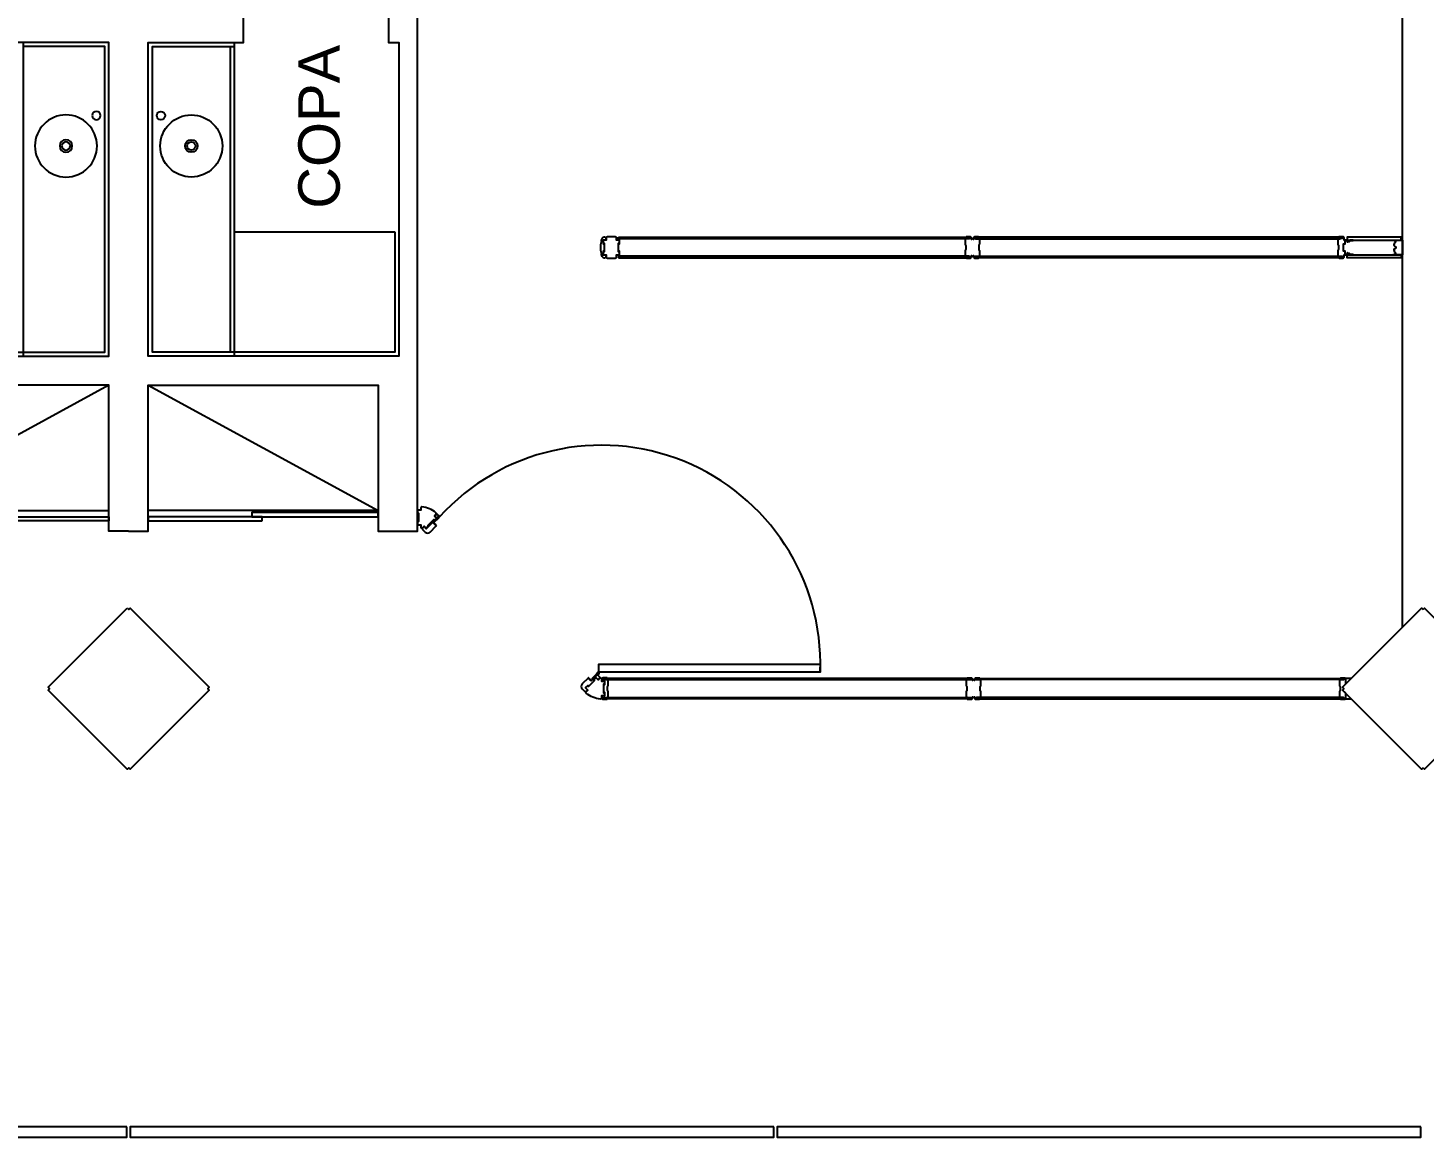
# Model space of a CAD drawing. Header units: metres. Extents: x -331 to 2982, y 362 to 2539.
# Drawn here: x 1066.98 to 1073.72, y 2326.95 to 2332.3 of the extents above; entities that cross this region are included whole.
import ezdxf
from ezdxf.enums import TextEntityAlignment as Align

# ---------------------------------------------------------------- set-up
doc = ezdxf.new("R2010")
doc.units = ezdxf.units.M
doc.linetypes.add('DASHDOT', pattern=[1, 0.5, -0.25, 0, -0.25])
doc.linetypes.add('XR_BL2_3 PAV$0$CONTINUOUS', pattern=[0])
doc.layers.get('0').update_dxf_attribs({"color": 251})
for name, color, linetype in [('ALV', 251, 'Continuous'), ('CX', 251, 'Continuous'), ('Div', 251, 'Continuous'), ('Est', 251, 'Continuous'), ('Mob', 251, 'Continuous'), ('Texto_Salas', 251, 'Continuous'), ('vid', 251, 'Continuous')]:
    doc.layers.add(name, color=color, linetype=linetype)
doc.layers.add('Det_Lcorte', color=251, linetype='Continuous', lineweight=20)
doc.layers.add('LCorte', color=251, linetype='Continuous', lineweight=20)
doc.styles.add('ARIAL', font='arial.ttf')

# ---------------------------------------------------------------- blocks, each defined once
blk = doc.blocks.new('SALA_ANEXO_Meio')
at = {"layer": 'ALV'}
for points in [[(-1097.1014, 719.8648), (-1097.0064, 719.8648), (-1097.0064, 720.5698), (-1095.8964, 720.5698)], [(-1095.7964, 720.7098), (-1097.0064, 720.7098), (-1097.0064, 722.2248), (-1096.5464, 722.2248)]]:
    blk.add_lwpolyline(points, dxfattribs=at)
at = {"layer": 'CX'}
blk.add_lwpolyline([(-1096.4564, 719.9148), (-1096.4564, 719.9348), (-1097.0064, 719.9348), (-1097.0064, 719.9148)], close=True, dxfattribs=at)
at = {"layer": 'Mob'}
for p, q in [((-1097.0064, 720.5698), (-1095.8964, 719.9648)), ((-1095.8964, 719.9648), (-1097.0064, 719.9648))]:
    blk.add_line(p, q, dxfattribs=at)
for points in [[(-1096.5914, 720.7098), (-1096.5914, 720.7098), (-1097.0064, 720.7098), (-1097.0064, 722.2248), (-1096.5914, 722.2248), (-1096.5914, 720.7098)], [(-1095.8164, 721.3098), (-1095.8164, 720.7298), (-1096.9864, 720.7298), (-1096.9864, 722.2048), (-1096.5916, 722.2047)]]:
    blk.add_lwpolyline(points, dxfattribs=at)
for centre, radius in [((-1096.9457, 721.8716), 0.0203), ((-1096.7989, 721.7248), 0.15), ((-1096.7989, 721.7248), 0.0303), ((-1096.7989, 721.7248), 0.0203)]:
    blk.add_circle(centre, radius, dxfattribs=at)
blk = doc.blocks.new('tttttttttttttt6')
at = {"layer": 'ALV', "color": 251}
blk.add_line((1296.4772, 2360.7971), (1296.4772, 2368.8053), dxfattribs=at)
for points in [[(1290.3273, 2361.2612), (1290.4223, 2361.2612), (1290.4223, 2361.9662), (1291.5323, 2361.9662), (1291.5323, 2361.2612), (1291.7223, 2361.2612), (1291.7223, 2363.7612)], [(1291.5823, 2363.7612), (1291.5823, 2363.6212), (1291.6323, 2363.6212), (1291.6323, 2362.1062), (1290.4223, 2362.1062), (1290.4223, 2363.6212), (1290.8823, 2363.6212), (1290.8823, 2363.7612)]]:
    blk.add_lwpolyline(points, dxfattribs=at)
at = {"layer": 'CX', "color": 251}
for points in [[(1292.6236, 2362.5802, -0.32019), (1292.6142, 2362.587, 0.002744), (1292.6108, 2362.5978, -0.332744), (1292.6113, 2362.5989, 0.702025), (1292.6106, 2362.6026, -0.317833), (1292.6098, 2362.6034, -0.05088), (1292.6069, 2362.6312, -0.05088), (1292.6098, 2362.659, -0.317833), (1292.6106, 2362.6599, 0.702025), (1292.6113, 2362.6636, -0.332744), (1292.6108, 2362.6647, 0.002744), (1292.6142, 2362.6755, -0.32019), (1292.6236, 2362.6822), (1292.6259, 2362.6822, -0.414214), (1292.6309, 2362.6772), (1292.6309, 2362.6662), (1292.618, 2362.6662), (1292.618, 2362.6492, 0.414214), (1292.6185, 2362.6487), (1292.6195, 2362.6487), (1292.6195, 2362.6497, -0.414214), (1292.6212, 2362.6515), (1292.623, 2362.6515), (1292.623, 2362.611), (1292.6212, 2362.611, -0.414214), (1292.6195, 2362.6127), (1292.6195, 2362.6137), (1292.6185, 2362.6137, 0.414214), (1292.618, 2362.6132), (1292.618, 2362.5962), (1292.6309, 2362.5962), (1292.6309, 2362.5852, -0.414214), (1292.6259, 2362.5802)], [(1292.6965, 2362.6515), (1292.6965, 2362.6487), (1292.6975, 2362.6487, 0.414214), (1292.698, 2362.6492), (1292.698, 2362.6662), (1292.683, 2362.6662), (1292.683, 2362.6772, 0.414214), (1292.678, 2362.6822), (1292.638, 2362.6822, 0.414214), (1292.633, 2362.6772), (1292.633, 2362.6662), (1292.618, 2362.6662), (1292.618, 2362.6492, 0.414214), (1292.6185, 2362.6487), (1292.6195, 2362.6487), (1292.6195, 2362.6497, -0.414214), (1292.6212, 2362.6515), (1292.623, 2362.6515), (1292.623, 2362.611), (1292.6212, 2362.611, -0.414214), (1292.6195, 2362.6127), (1292.6195, 2362.6137), (1292.6185, 2362.6137, 0.414214), (1292.618, 2362.6132), (1292.618, 2362.5962), (1292.633, 2362.5962), (1292.633, 2362.5852, 0.414214), (1292.638, 2362.5802), (1292.658, 2362.5802), (1292.678, 2362.5802, 0.414214), (1292.683, 2362.5852), (1292.683, 2362.5962), (1292.698, 2362.5962), (1292.698, 2362.6132, 0.414214), (1292.6975, 2362.6137), (1292.6965, 2362.6137), (1292.6965, 2362.611), (1292.693, 2362.611), (1292.693, 2362.6515)], [(1294.4034, 2362.6732), (1294.3994, 2362.6732, 0.414214), (1294.3964, 2362.6702), (1294.3964, 2362.6756, 0.439162), (1294.3905, 2362.6822), (1294.3724, 2362.6822, 0.414214), (1294.3714, 2362.6812), (1294.3714, 2362.6807), (1294.3864, 2362.6807), (1294.3864, 2362.6734), (1294.3716, 2362.6734, 0.322891), (1294.3659, 2362.6682), (1294.3659, 2362.6479, 0.13729), (1294.3667, 2362.6453), (1294.3682, 2362.6427, -0.13729), (1294.369, 2362.6401), (1294.369, 2362.6312), (1294.369, 2362.6224, -0.13729), (1294.3682, 2362.6198), (1294.3667, 2362.6172, 0.13729), (1294.3659, 2362.6146), (1294.3659, 2362.5942, 0.322891), (1294.3716, 2362.589), (1294.3864, 2362.589), (1294.3864, 2362.5817), (1294.3714, 2362.5817), (1294.3714, 2362.5812, 0.414214), (1294.3724, 2362.5802), (1294.3905, 2362.5802, 0.439162), (1294.3964, 2362.5869), (1294.3964, 2362.5922, 0.414214), (1294.3994, 2362.5892), (1294.4034, 2362.5892, 0.414214), (1294.4064, 2362.5922), (1294.4064, 2362.5869, 0.439162), (1294.4124, 2362.5802), (1294.4304, 2362.5802, 0.414214), (1294.4314, 2362.5812), (1294.4314, 2362.5817), (1294.4164, 2362.5817), (1294.4164, 2362.589), (1294.4312, 2362.589, 0.322891), (1294.4369, 2362.5942), (1294.4369, 2362.6146, 0.13729), (1294.4362, 2362.6172), (1294.4346, 2362.6198, -0.13729), (1294.4339, 2362.6224), (1294.4339, 2362.6312), (1294.4339, 2362.6401, -0.13729), (1294.4346, 2362.6427), (1294.4362, 2362.6453, 0.13729), (1294.4369, 2362.6479), (1294.4369, 2362.6682, 0.322891), (1294.4312, 2362.6734), (1294.4164, 2362.6734), (1294.4164, 2362.6807), (1294.4314, 2362.6807), (1294.4314, 2362.6812, 0.414214), (1294.4304, 2362.6822), (1294.4124, 2362.6822, 0.439162), (1294.4064, 2362.6756), (1294.4064, 2362.6702, 0.414214)], [(1296.4378, 2362.6432), (1296.4402, 2362.6537, -0.194954), (1296.441, 2362.655), (1296.4427, 2362.656, 0.387702), (1296.4434, 2362.6587), (1296.4418, 2362.6617), (1296.4422, 2362.662), (1296.4446, 2362.6574), (1296.445, 2362.6581), (1296.445, 2362.6646), (1296.4332, 2362.6646), (1296.4332, 2362.6662), (1296.4772, 2362.6662), (1296.4772, 2362.5962), (1296.4332, 2362.5962), (1296.4332, 2362.5978), (1296.445, 2362.5978), (1296.445, 2362.6043), (1296.4446, 2362.605), (1296.4422, 2362.6005), (1296.4418, 2362.6007), (1296.4434, 2362.6038, 0.387702), (1296.4427, 2362.6064), (1296.441, 2362.6075, -0.194954), (1296.4402, 2362.6087), (1296.4378, 2362.6192, -0.268551), (1296.4392, 2362.624), (1296.4471, 2362.6291), (1296.4471, 2362.6334), (1296.4392, 2362.6384, -0.268551)], [(1291.7226, 2361.3459, 0.414214), (1291.7231, 2361.3454), (1291.7241, 2361.3454), (1291.7241, 2361.3464, -0.414214), (1291.7259, 2361.3481), (1291.7276, 2361.3481), (1291.7276, 2361.3279), (1291.7276, 2361.3076), (1291.7259, 2361.3076, -0.414214), (1291.7241, 2361.3094), (1291.7241, 2361.3104), (1291.7231, 2361.3104, 0.414214), (1291.7226, 2361.3099), (1291.7226, 2361.2929), (1291.7376, 2361.2929), (1291.7376, 2361.2819, 0.668179), (1291.7462, 2361.2783), (1291.7539, 2361.2861), (1291.7645, 2361.2755), (1291.7766, 2361.2875, 0.414214), (1291.7766, 2361.2882), (1291.7759, 2361.289), (1291.7751, 2361.2882, -0.414214), (1291.7727, 2361.2882), (1291.7714, 2361.2895), (1291.8001, 2361.3181), (1291.8013, 2361.3169, -0.414214), (1291.8013, 2361.3144), (1291.8006, 2361.3137), (1291.8013, 2361.313, 0.414214), (1291.802, 2361.313), (1291.814, 2361.325), (1291.8034, 2361.3356), (1291.8112, 2361.3434, 0.441105), (1291.8109, 2361.3508, 0.152372), (1291.7431, 2361.3789, 0.441105), (1291.7376, 2361.3739), (1291.7376, 2361.3629), (1291.7226, 2361.3629)], [(1292.5936, 2360.5441), (1292.6007, 2360.5512, 0.414214), (1292.6007, 2360.5582), (1292.5916, 2360.5673, 0.414214), (1292.5888, 2360.5673), (1292.5808, 2360.5593), (1292.5818, 2360.5583), (1292.5815, 2360.5579), (1292.5801, 2360.5593), (1292.5801, 2360.5593), (1292.5892, 2360.5682, -0.294496), (1292.5913, 2360.5687, 3.099483), (1292.5875, 2360.5745), (1292.5856, 2360.5727), (1292.5867, 2360.5717), (1292.5652, 2360.5506), (1292.567, 2360.5488), (1292.5771, 2360.5587), (1292.5771, 2360.5578), (1292.5687, 2360.5495), (1292.5708, 2360.5474), (1292.5704, 2360.5471), (1292.5695, 2360.548), (1292.5612, 2360.5397), (1292.5559, 2360.545), (1292.5554, 2360.5423), (1292.5511, 2360.5466), (1292.5538, 2360.5471), (1292.5485, 2360.5524, 0.414214), (1292.5457, 2360.5524), (1292.517, 2360.5238, 0.414214), (1292.517, 2360.5005), (1292.5301, 2360.4874, 0.422579), (1292.5371, 2360.4875), (1292.5441, 2360.4946), (1292.5338, 2360.5049), (1292.5458, 2360.5169, -0.414214), (1292.5465, 2360.5169), (1292.5472, 2360.5162), (1292.5465, 2360.5155, 0.414214), (1292.5465, 2360.5131), (1292.5478, 2360.5118), (1292.5764, 2360.5405), (1292.5752, 2360.5417, 0.414214), (1292.5727, 2360.5417), (1292.572, 2360.541), (1292.5713, 2360.5417, -0.414214), (1292.5713, 2360.5424), (1292.5833, 2360.5544)], [(1292.6252, 2360.4671), (1292.6102, 2360.4671), (1292.6102, 2360.456, -0.440902), (1292.6048, 2360.4511, -0.152386), (1292.5369, 2360.4791, -0.440902), (1292.5366, 2360.4865), (1292.5444, 2360.4943), (1292.5338, 2360.5049), (1292.5458, 2360.5169, -0.414214), (1292.5465, 2360.5169), (1292.5472, 2360.5162), (1292.5465, 2360.5155, 0.414214), (1292.5465, 2360.5131), (1292.5478, 2360.5118), (1292.5764, 2360.5405), (1292.5752, 2360.5417, 0.414214), (1292.5727, 2360.5417), (1292.572, 2360.541), (1292.5713, 2360.5417, -0.414214), (1292.5713, 2360.5424), (1292.5833, 2360.5544), (1292.5939, 2360.5438), (1292.6017, 2360.5516, -0.668179), (1292.6102, 2360.5481), (1292.6102, 2360.5371), (1292.6252, 2360.5371), (1292.6252, 2360.5201, -0.414214), (1292.6247, 2360.5196), (1292.6237, 2360.5196), (1292.6237, 2360.5206, 0.414214), (1292.622, 2360.5223), (1292.6202, 2360.5223), (1292.6202, 2360.5021), (1292.6202, 2360.4818), (1292.622, 2360.4818, 0.414214), (1292.6237, 2360.4836), (1292.6237, 2360.4846), (1292.6247, 2360.4846, -0.414214), (1292.6252, 2360.4841)], [(1292.6428, 2360.4854, 0.13729), (1292.6421, 2360.488), (1292.6405, 2360.4906, -0.13729), (1292.6397, 2360.4932), (1292.6397, 2360.5021), (1292.6397, 2360.5109, -0.13729), (1292.6405, 2360.5135), (1292.6421, 2360.5161, 0.13729), (1292.6428, 2360.5187), (1292.6428, 2360.5391, 0.322891), (1292.6371, 2360.5443), (1292.6223, 2360.5443), (1292.6223, 2360.5516), (1292.6373, 2360.5516), (1292.6373, 2360.5521, 0.414214), (1292.6363, 2360.5531), (1292.6183, 2360.5531, 0.439162), (1292.6123, 2360.5464), (1292.6123, 2360.5371), (1292.6252, 2360.5371), (1292.6252, 2360.5201, -0.414214), (1292.6247, 2360.5196), (1292.6237, 2360.5196), (1292.6237, 2360.5206, 0.414214), (1292.622, 2360.5223), (1292.6202, 2360.5223), (1292.6202, 2360.5021), (1292.6202, 2360.4818), (1292.622, 2360.4818, 0.414214), (1292.6237, 2360.4836), (1292.6237, 2360.4846), (1292.6247, 2360.4846, -0.414214), (1292.6252, 2360.4841), (1292.6252, 2360.4671), (1292.6123, 2360.4671), (1292.6123, 2360.4564, 0.439162), (1292.6183, 2360.4498), (1292.6363, 2360.4498, 0.414214), (1292.6373, 2360.4508), (1292.6373, 2360.4513), (1292.6223, 2360.4513), (1292.6223, 2360.4586), (1292.6371, 2360.4586, 0.322891), (1292.6428, 2360.4638)], [(1294.4084, 2360.5434), (1294.4044, 2360.5434, 0.414214), (1294.4014, 2360.5404), (1294.4014, 2360.5458, 0.439162), (1294.3955, 2360.5524), (1294.3774, 2360.5524, 0.414214), (1294.3764, 2360.5514), (1294.3764, 2360.5509), (1294.3914, 2360.5509), (1294.3914, 2360.5436), (1294.3766, 2360.5436, 0.322891), (1294.3709, 2360.5384), (1294.3709, 2360.5181, 0.13729), (1294.3717, 2360.5155), (1294.3732, 2360.5129, -0.13729), (1294.374, 2360.5103), (1294.374, 2360.5014), (1294.374, 2360.4926, -0.13729), (1294.3732, 2360.49), (1294.3717, 2360.4874, 0.13729), (1294.3709, 2360.4848), (1294.3709, 2360.4644, 0.322891), (1294.3766, 2360.4592), (1294.3914, 2360.4592), (1294.3914, 2360.4519), (1294.3764, 2360.4519), (1294.3764, 2360.4514, 0.414214), (1294.3774, 2360.4504), (1294.3955, 2360.4504, 0.439162), (1294.4014, 2360.4571), (1294.4014, 2360.4624, 0.414214), (1294.4044, 2360.4594), (1294.4084, 2360.4594, 0.414214), (1294.4114, 2360.4624), (1294.4114, 2360.4571, 0.439162), (1294.4174, 2360.4504), (1294.4354, 2360.4504, 0.414214), (1294.4364, 2360.4514), (1294.4364, 2360.4519), (1294.4214, 2360.4519), (1294.4214, 2360.4592), (1294.4362, 2360.4592, 0.322891), (1294.4419, 2360.4644), (1294.4419, 2360.4848, 0.13729), (1294.4412, 2360.4874), (1294.4396, 2360.49, -0.13729), (1294.4389, 2360.4926), (1294.4389, 2360.5014), (1294.4389, 2360.5103, -0.13729), (1294.4396, 2360.5129), (1294.4412, 2360.5155, 0.13729), (1294.4419, 2360.5181), (1294.4419, 2360.5384, 0.322891), (1294.4362, 2360.5436), (1294.4214, 2360.5436), (1294.4214, 2360.5509), (1294.4364, 2360.5509), (1294.4364, 2360.5514, 0.414214), (1294.4354, 2360.5524), (1294.4174, 2360.5524, 0.439162), (1294.4114, 2360.5458), (1294.4114, 2360.5404, 0.414214)], [(1296.2038, 2360.4787), (1296.1884, 2360.4942), (1296.1954, 2360.5012), (1296.1884, 2360.5083), (1296.2038, 2360.5238), (1296.2038, 2360.5458, 0.439162), (1296.1978, 2360.5524), (1296.1798, 2360.5524, 0.414214), (1296.1788, 2360.5514), (1296.1788, 2360.5509), (1296.1938, 2360.5509), (1296.1938, 2360.5436), (1296.179, 2360.5436, 0.322891), (1296.1733, 2360.5384), (1296.1733, 2360.5181, 0.13729), (1296.174, 2360.5155), (1296.1756, 2360.5129, -0.13729), (1296.1764, 2360.5103), (1296.1764, 2360.5014), (1296.1764, 2360.4926, -0.13729), (1296.1756, 2360.49), (1296.174, 2360.4874, 0.13729), (1296.1733, 2360.4848), (1296.1733, 2360.4644, 0.322891), (1296.179, 2360.4592), (1296.1938, 2360.4592), (1296.1938, 2360.4519), (1296.1788, 2360.4519), (1296.1788, 2360.4514, 0.414214), (1296.1798, 2360.4504), (1296.1978, 2360.4504, 0.439162), (1296.2038, 2360.4571)]]:
    blk.add_lwpolyline(points, format="xyb", close=True, dxfattribs=at)
at = {"layer": 'CX', "color": 251, "linetype": 'XR_BL2_3 PAV$0$CONTINUOUS'}
blk.add_lwpolyline([(1296.1719, 2362.5802), (1296.1902, 2362.5802, 0.420879), (1296.1959, 2362.5867), (1296.1959, 2362.5964), (1296.2159, 2362.5964), (1296.2159, 2362.6024), (1296.2208, 2362.6015), (1296.2213, 2362.5995, 0.414214), (1296.2243, 2362.5965), (1296.2329, 2362.5965), (1296.2392, 2362.5965), (1296.2392, 2362.5977), (1296.2329, 2362.5977), (1296.2243, 2362.5977, -0.414214), (1296.2225, 2362.5995), (1296.222, 2362.6017, 0.414214), (1296.221, 2362.6027), (1296.2138, 2362.604, -0.212526), (1296.2125, 2362.6049), (1296.212, 2362.6057), (1296.2111, 2362.6051), (1296.212, 2362.6037, 0.204506), (1296.2133, 2362.6029), (1296.2144, 2362.6027), (1296.2144, 2362.5979), (1296.2016, 2362.5979), (1296.2016, 2362.6139), (1296.1924, 2362.6139), (1296.1924, 2362.6335), (1296.1924, 2362.6489), (1296.2016, 2362.6489), (1296.2016, 2362.6649), (1296.2144, 2362.6649), (1296.2144, 2362.6602), (1296.2133, 2362.66, 0.204506), (1296.212, 2362.6592), (1296.2111, 2362.6578), (1296.212, 2362.6571), (1296.2125, 2362.6579, -0.212526), (1296.2138, 2362.6589), (1296.221, 2362.6601, 0.414214), (1296.222, 2362.6611), (1296.2225, 2362.6633, -0.414214), (1296.2243, 2362.6651), (1296.2287, 2362.6651), (1296.2392, 2362.6651), (1296.2392, 2362.6663), (1296.2287, 2362.6663), (1296.2243, 2362.6663, 0.414214), (1296.2213, 2362.6633), (1296.2208, 2362.6613), (1296.2159, 2362.6605), (1296.2159, 2362.6664), (1296.1959, 2362.6664), (1296.1959, 2362.6761, 0.420879), (1296.1902, 2362.6826), (1296.1719, 2362.6826, 0.414214), (1296.1709, 2362.6816), (1296.1709, 2362.6811), (1296.1859, 2362.6811), (1296.1859, 2362.6738), (1296.1711, 2362.6738, 0.322891), (1296.1654, 2362.6686), (1296.1654, 2362.6483, 0.13729), (1296.1662, 2362.6457), (1296.1678, 2362.6431, -0.13729), (1296.1685, 2362.6405), (1296.1685, 2362.6312), (1296.1685, 2362.6224, -0.13729), (1296.1678, 2362.6198), (1296.1662, 2362.6172, 0.13729), (1296.1654, 2362.6146), (1296.1654, 2362.5942, 0.322891), (1296.1711, 2362.589), (1296.1859, 2362.589), (1296.1859, 2362.5817), (1296.1709, 2362.5817), (1296.1709, 2362.5812, 0.414214)], format="xyb", close=True, dxfattribs=at)
at = {"layer": 'CX', "color": 251}
for points in [[(1290.9723, 2361.3112), (1290.9723, 2361.3312), (1290.4223, 2361.3312), (1290.4223, 2361.3112)], [(1291.5323, 2361.3312), (1291.5323, 2361.3512), (1290.9223, 2361.3512), (1290.9223, 2361.3312)], [(1292.5968, 2360.5815), (1292.5968, 2360.6195), (1293.6668, 2360.6195), (1293.6668, 2360.5815)]]:
    blk.add_lwpolyline(points, close=True, dxfattribs=at)
at = {"layer": 'CX', "color": 251, "linetype": 'XR_BL2_3 PAV$0$CONTINUOUS'}
blk.add_lwpolyline([(1291.8279, 2361.3304, 0.414214), (1291.8279, 2361.3332), (1291.8189, 2361.3423, 0.414214), (1291.8118, 2361.3423), (1291.8044, 2361.3348), (1291.8071, 2361.3322), (1291.8079, 2361.333), (1291.8063, 2361.3346), (1291.8129, 2361.3412, -0.414214), (1291.8178, 2361.3412), (1291.8269, 2361.3322, -0.414214), (1291.8269, 2361.3315), (1291.8219, 2361.3265), (1291.8199, 2361.3286, 0.414214), (1291.8187, 2361.3286), (1291.7638, 2361.2736), (1291.7535, 2361.2839), (1291.7468, 2361.2772, 0.422579), (1291.7466, 2361.2703), (1291.7597, 2361.2572, 0.414214), (1291.783, 2361.2572), (1291.8124, 2361.2866, 0.414214), (1291.8124, 2361.2894), (1291.8071, 2361.2947), (1291.8065, 2361.292), (1291.8023, 2361.2962), (1291.805, 2361.2968), (1291.7997, 2361.3021), (1291.8274, 2361.3299)], format="xyb", dxfattribs=at)
at = {"layer": 'CX', "color": 251}
for points in [[(1296.2038, 2360.5238), (1296.2038, 2360.5512), (1296.2313, 2360.5512)], [(1296.2313, 2360.4512), (1296.2038, 2360.4512), (1296.2038, 2360.4787)]]:
    blk.add_lwpolyline(points, dxfattribs=at)
blk.add_arc((1292.6102, 2360.6194), 1.0571, 358.14079, 137.73334, dxfattribs=at)
at = {"layer": 'Div', "color": 251, "linetype": 'ByBlock'}
for points in [[(1296.2109, 2362.6664), (1296.4715, 2362.6664), (1296.4715, 2362.6814), (1296.2109, 2362.6814)], [(1296.2109, 2362.596), (1296.4715, 2362.596), (1296.4715, 2362.581), (1296.2109, 2362.581)]]:
    blk.add_lwpolyline(points, close=True, dxfattribs=at)
at = {"layer": 'Est', "color": 251}
blk.add_lwpolyline([(1290.3203, 2360.8901), (1290.3274, 2360.8831), (1290.3345, 2360.8901), (1290.7163, 2360.5083), (1290.7092, 2360.5012), (1290.7163, 2360.4942), (1290.3345, 2360.1123), (1290.3274, 2360.1194), (1290.3203, 2360.1123), (1289.9385, 2360.4942), (1289.9455, 2360.5012), (1289.9385, 2360.5083)], close=True, dxfattribs=at)
for points in [[(1296.5772, 2360.1194), (1296.5702, 2360.1123), (1296.1883, 2360.4942), (1296.1954, 2360.5012), (1296.1883, 2360.5083), (1296.5702, 2360.8901), (1296.5772, 2360.8831)], [(1296.5772, 2360.1194), (1296.5843, 2360.1123), (1296.9662, 2360.4942), (1296.9591, 2360.5012), (1296.9662, 2360.5083), (1296.5843, 2360.8901), (1296.5772, 2360.8831)]]:
    blk.add_lwpolyline(points, dxfattribs=at)
at = {"layer": 'Mob', "color": 251, "ltscale": 0.05}
blk.add_line((1290.8173, 2363.6012), (1290.8173, 2362.1262), dxfattribs=at)
at = {"layer": 'Mob', "color": 251}
for p, q in [((1290.8373, 2362.7062), (1291.6123, 2362.7062)), ((1290.4223, 2361.9662), (1291.5323, 2361.3612)), ((1291.5323, 2361.3612), (1290.4223, 2361.3612))]:
    blk.add_line(p, q, dxfattribs=at)
for points in [[(1290.8373, 2362.1062), (1290.8373, 2362.1062), (1290.4223, 2362.1062), (1290.4223, 2363.6212), (1290.8373, 2363.6212), (1290.8373, 2362.1062)], [(1291.6123, 2362.7062), (1291.6123, 2362.1263), (1290.4423, 2362.1262), (1290.4423, 2363.6012), (1290.8371, 2363.6012)]]:
    blk.add_lwpolyline(points, dxfattribs=at)
for centre, radius in [((1290.483, 2363.268), 0.0203), ((1290.6298, 2363.1212), 0.15), ((1290.6298, 2363.1212), 0.0303), ((1290.6298, 2363.1212), 0.0203)]:
    blk.add_circle(centre, radius, dxfattribs=at)
at = {"layer": 'vid', "color": 251}
for points in [[(1292.693, 2362.6807), (1294.3864, 2362.6807), (1294.3864, 2362.6734), (1292.693, 2362.6734)], [(1296.1774, 2362.6807), (1294.4164, 2362.6807), (1294.4164, 2362.6734), (1296.1774, 2362.6734)], [(1292.693, 2362.5817), (1294.3864, 2362.5817), (1294.3864, 2362.589), (1292.693, 2362.589)], [(1296.1774, 2362.5817), (1294.4164, 2362.5817), (1294.4164, 2362.589), (1296.1774, 2362.589)], [(1290.3192, 2358.3862), (1287.2102, 2358.3862), (1287.2102, 2358.3362), (1290.3192, 2358.3362)], [(1293.4432, 2358.3862), (1290.3352, 2358.3862), (1290.3352, 2358.3362), (1293.4432, 2358.3362)], [(1296.5672, 2358.3862), (1293.4592, 2358.3862), (1293.4592, 2358.3362), (1296.5672, 2358.3362)]]:
    blk.add_lwpolyline(points, close=True, dxfattribs=at)
for points in [[(1294.3914, 2360.5509), (1292.6223, 2360.5509), (1292.6223, 2360.5449), (1294.3914, 2360.5449)], [(1294.4214, 2360.5509), (1296.1938, 2360.5509), (1296.1938, 2360.5449), (1294.4214, 2360.5449)], [(1294.3914, 2360.4519), (1292.6223, 2360.4519), (1292.6223, 2360.4579), (1294.3914, 2360.4579)], [(1294.4214, 2360.4519), (1296.1938, 2360.4519), (1296.1938, 2360.4579), (1294.4214, 2360.4579)]]:
    blk.add_lwpolyline(points, dxfattribs=at)
at = {"layer": 'ALV', "color": 251, "xscale": -1}
blk.add_blockref('SALA_ANEXO_Meio', (193.2258, 1641.3964), dxfattribs=at)
at = {"layer": 'Det_Lcorte', "color": 251, "linetype": 'DASHDOT', "ltscale": 0.0075, "transparency": 33554534, "style": 'ARIAL'}
for tag, p in [('A', (1214.3221, 2339.7973)), ('C', (1271.1112, 2339.7973)), ('B', (1234.7042, 2339.7973)), ('A', (1214.3221, 2336.9463)), ('B', (1234.7042, 2336.9463)), ('C', (1271.1112, 2336.9463))]:
    blk.add_attdef(tag, text='', height=0.225, rotation=270, dxfattribs=at).set_placement(p, align=Align.MIDDLE_CENTER)
at = {"layer": 'LCorte', "color": 251, "style": 'ARIAL'}
for tag, p in [('A', (1275.3241, 2379.6973)), ('B', (1302.5617, 2377.7988)), ('A', (1275.3231, 2282.3686)), ('B', (1302.5617, 2282.3686))]:
    blk.add_attdef(tag, text='', height=0.3, rotation=90, dxfattribs=at).set_placement(p, align=Align.MIDDLE_CENTER)
for tag, p in [('F', (1198.7585, 2341.9841)), ('F', (1330.4237, 2341.9841)), ('F', (1330.4237, 2341.9841)), ('E', (1198.7585, 2326.0996)), ('E', (1330.4237, 2326.0996)), ('D', (1198.7004, 2316.7091)), ('D', (1330.4237, 2316.7068)), ('C', (1198.7585, 2306.9512)), ('C', (1330.4237, 2306.9512))]:
    blk.add_attdef(tag, text='', height=0.3, dxfattribs=at).set_placement(p, align=Align.MIDDLE_CENTER)
at = {"layer": 'Texto_Salas', "color": 251, "insert": (1291.1465, 2363.214), "char_height": 0.2, "width": 2.2626, "attachment_point": 2, "rotation": 90, "style": 'ARIAL'}
blk.add_mtext('COPA', dxfattribs=at)

msp = doc.modelspace()

# ---------------------------------------------------------------- block references
at = {"color": 1, "linetype": 'Continuous', "lineweight": 15}
msp.add_blockref('tttttttttttttt6', (-222.865, -31.3905), dxfattribs=at)

doc.saveas('drawing.dxf')
